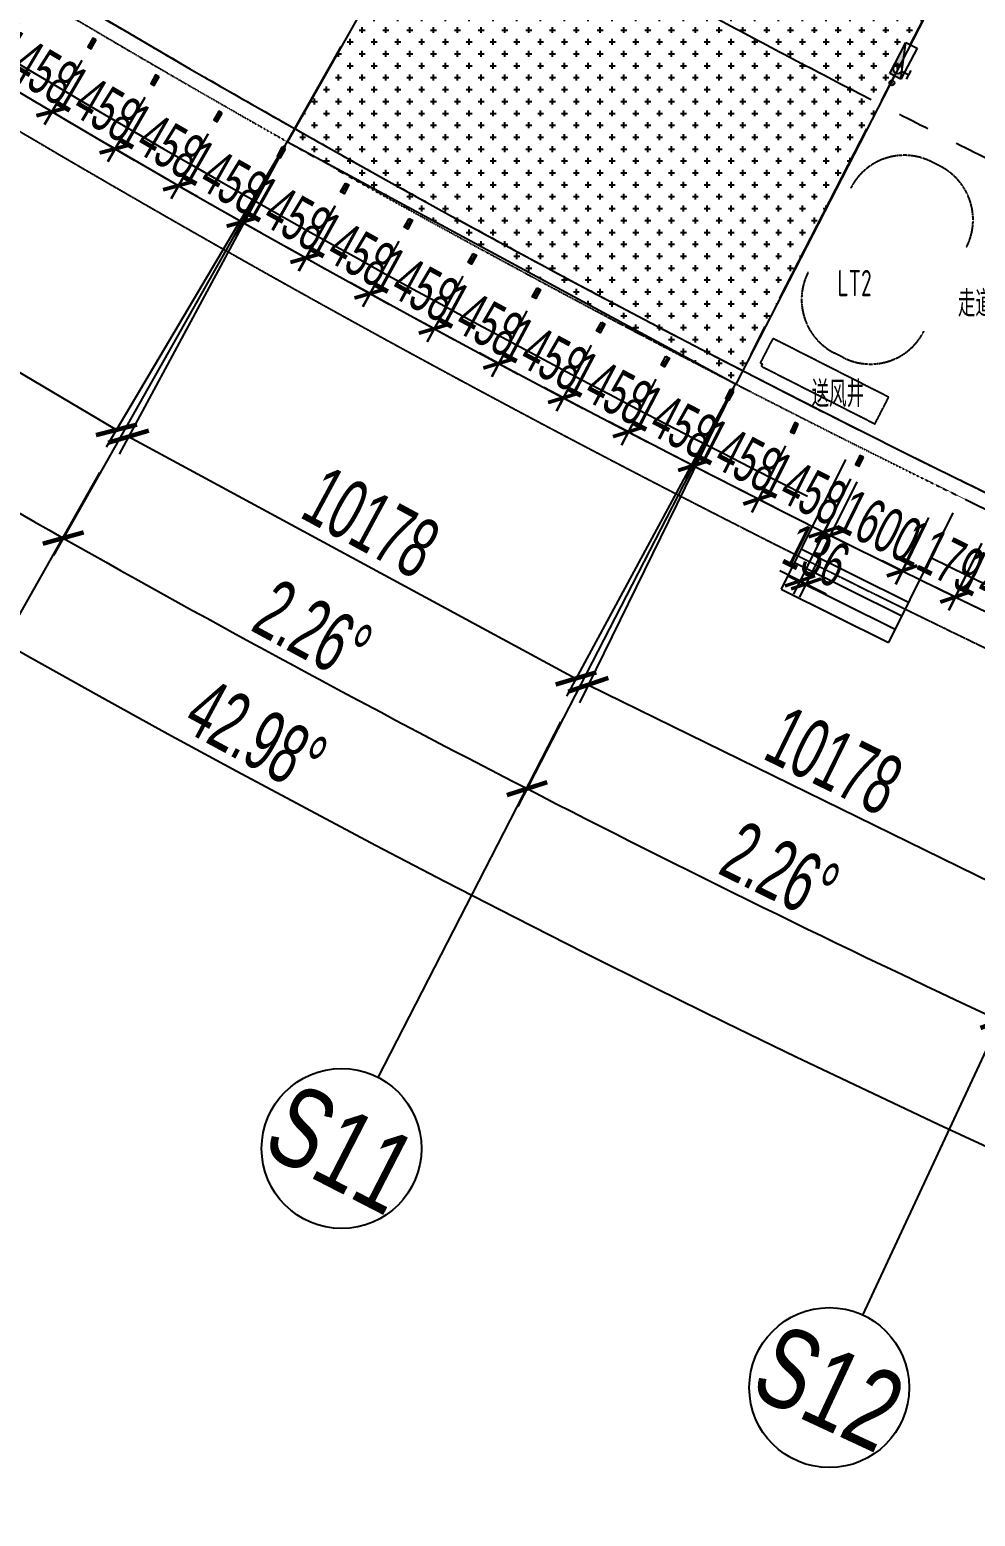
# Model space of a CAD drawing. Extents: x -668578 to 2331563, y -1202445 to 1620273.
# Drawn here: x 188765 to 207687, y 37965 to 67706 of the extents above; entities that cross this region are included whole.
import ezdxf
from ezdxf.enums import TextEntityAlignment as Align

# ---------------------------------------------------------------- set-up
doc = ezdxf.new("R2010")
doc.units = 0
for name, pattern in [('CENTER2', [28.575, 19.05, -3.175, 3.175, -3.175]), ('DASH', [0.35, 0.25, -0.1]), ('DOT2', [0.125, 0, -0.125])]:
    doc.linetypes.add(name, pattern=pattern)
doc.layers.get('0').update_dxf_attribs({"color": 8})
doc.layers.get('Defpoints').update_dxf_attribs({"color": 8})
for name, color, linetype in [('#标注', 8, 'Continuous'), ('#轴线', 8, 'CENTER2'), ('A-BEAM-PLAN-C', 8, 'Continuous'), ('A-DIMS-150', 8, 'Continuous'), ('A-FLOR-OTLN', 8, 'DOT2'), ('A-HATH', 8, 'Continuous'), ('A-STRS', 8, 'Continuous'), ('A-WIND-FRAM', 8, 'Continuous'), ('STAIR', 8, 'Continuous'), ('外轮廓', 8, 'Continuous'), ('建-文字', 8, 'Continuous'), ('水-消防-消火栓', 8, 'Continuous'), ('水-消防-消火栓-标识', 8, 'Continuous')]:
    doc.layers.add(name, color=color, linetype=linetype)
doc.layers.add('水-修改20240624', color=8, linetype='Continuous', plot=False)
doc.styles.add('JHZX', font='jrs.shx', dxfattribs={"width": 0.6, "bigfont": 'jhz.shx'})
doc.styles.add('XD2008', font='xd-hzs.shx', dxfattribs={"width": 0.7, "bigfont": 'xd-hztxt.shx'})
doc.dimstyles.new('JZBZ-300', dxfattribs={"dimscale": 300, "dimtxt": 3, "dimasz": 1.5, "dimexe": 1, "dimexo": 1, "dimgap": 0.5, "dimtad": 1, "dimdec": 0, "dimdsep": 46, "dimtxsty": 'JHZX', "dimblk1": 'ARCHTICK', "dimblk2": 'ARCHTICK', "dimsah": 1, "dimcen": 0, "dimclrd": 1, "dimclre": 1, "dimclrt": 2, "dimazin": 2, "dimtfac": 1, "dimtdec": 0, "dimtix": 1, "dimtmove": 0, "dimatfit": 3, "dimfxl": 0, "dimtolj": 1, "dimlwd": -1, "dimlwe": -1, "dimarcsym": 0})
doc.dimstyles.new('JZBZ-400', dxfattribs={"dimscale": 400, "dimtxt": 3, "dimasz": 1.5, "dimexe": 1, "dimexo": 1, "dimgap": 0.5, "dimtad": 1, "dimdec": 0, "dimdsep": 46, "dimtxsty": 'JHZX', "dimblk1": 'ARCHTICK', "dimblk2": 'ARCHTICK', "dimsah": 1, "dimcen": 0, "dimclrd": 1, "dimclre": 1, "dimclrt": 2, "dimazin": 2, "dimtfac": 1, "dimtdec": 0, "dimtix": 1, "dimtmove": 0, "dimatfit": 3, "dimfxl": 0, "dimtolj": 1, "dimlwd": -1, "dimlwe": -1, "dimarcsym": 0})

# ---------------------------------------------------------------- blocks, each defined once
blk = doc.blocks.new('_ARCHTICK')
at = {"color": 0, "linetype": 'ByBlock', "const_width": 0.15}
blk.add_lwpolyline([(-0.5, -0.5), (0.5, 0.5)], dxfattribs=at)
blk = doc.blocks.new('*D2939')
at = {"layer": '#标注', "ltscale": 300, "transparency": 16777216}
for p, q in [((-1773, -1481), (-9342, -7863)), ((165914, -92056), (164727, -101884))]:
    blk.add_line(p, q, dxfattribs=at)
blk.add_arc((197092, 166179), 269610, 220.13382, 263.11563, dxfattribs=at)
at = {"layer": 'Defpoints', "color": 0, "ltscale": 300, "transparency": 16777216}
for p in [(197092, 166179), (-1467, -1224), (40380, -53208), (165962, -91659)]:
    blk.add_point(p, dxfattribs=at)
at = {"layer": '#标注', "ltscale": 300, "transparency": 16777216, "xscale": 600, "yscale": 600, "zscale": 600}
for p, rotation in [((-9036, -7605), 130.1338192809485), ((164775, -101487), 353.1156299250187)]:
    blk.add_blockref('_ARCHTICK', p, dxfattribs=dict(at, rotation=rotation))
at = {"layer": '#标注', "ltscale": 300, "transparency": 16777216, "insert": (69342, -70334), "char_height": 1200, "attachment_point": 5, "rotation": 331.6247, "style": 'JHZX'}
blk.add_mtext('\\A1;42.98°', dxfattribs=at)
blk = doc.blocks.new('*D2931')
at = {"layer": '#标注', "ltscale": 300, "transparency": 16777216}
for p, q in [((60147, -54962), (56198, -61338)), ((68983, -60195), (65289, -66722))]:
    blk.add_line(p, q, dxfattribs=at)
blk.add_arc((197092, 166179), 267210, 238.23142, 240.49362, dxfattribs=at)
at = {"layer": 'Defpoints', "color": 0, "ltscale": 300, "transparency": 16777216}
for p in [(197092, 166179), (60357, -54622), (69180, -59847), (59411, -62830)]:
    blk.add_point(p, dxfattribs=at)
at = {"layer": '#标注', "ltscale": 300, "transparency": 16777216, "xscale": 600, "yscale": 600, "zscale": 600}
for p, rotation in [((56409, -60998), 148.2314223311197), ((65486, -66374), 330.4936231196922)]:
    blk.add_blockref('_ARCHTICK', p, dxfattribs=dict(at, rotation=rotation))
at = {"layer": '#标注', "ltscale": 300, "transparency": 16777216, "insert": (61328, -63043), "char_height": 1200, "attachment_point": 5, "rotation": 329.3625, "style": 'JHZX'}
blk.add_mtext('\\A1;2.26°', dxfattribs=at)
blk = doc.blocks.new('*D2932')
at = {"layer": '#标注', "ltscale": 300, "transparency": 16777216}
for p, q in [((68983, -60195), (65289, -66722)), ((78018, -65075), (74585, -71743))]:
    blk.add_line(p, q, dxfattribs=at)
blk.add_arc((197092, 166179), 267210, 240.49362, 242.75582, dxfattribs=at)
at = {"layer": 'Defpoints', "color": 0, "ltscale": 300, "transparency": 16777216}
for p in [(197092, 166179), (69180, -59847), (78201, -64720), (68558, -68086)]:
    blk.add_point(p, dxfattribs=at)
at = {"layer": '#标注', "ltscale": 300, "transparency": 16777216, "xscale": 600, "yscale": 600, "zscale": 600}
for p, rotation in [((65486, -66374), 150.4936231196918), ((74768, -71388), 332.755823859536)]:
    blk.add_blockref('_ARCHTICK', p, dxfattribs=dict(at, rotation=rotation))
at = {"layer": '#标注', "ltscale": 300, "transparency": 16777216, "insert": (70482, -68223), "char_height": 1200, "attachment_point": 5, "rotation": 331.6247, "style": 'JHZX'}
blk.add_mtext('\\A1;2.26°', dxfattribs=at)
blk = doc.blocks.new('*D2958')
at = {"layer": '#标注', "ltscale": 300, "transparency": 16777216}
for p, q in [((78018, -65075), (74585, -71743)), ((87239, -69595), (84071, -76394))]:
    blk.add_line(p, q, dxfattribs=at)
blk.add_arc((197092, 166179), 267210, 242.75582, 245.01802, dxfattribs=at)
at = {"layer": 'Defpoints', "color": 0, "ltscale": 300, "transparency": 16777216}
for p in [(197092, 166179), (78201, -64720), (87408, -69233), (77905, -72977)]:
    blk.add_point(p, dxfattribs=at)
at = {"layer": '#标注', "ltscale": 300, "transparency": 16777216, "xscale": 600, "yscale": 600, "zscale": 600}
for p, rotation in [((74768, -71388), 152.7558238595363), ((84240, -76031), 335.0180245994224)]:
    blk.add_blockref('_ARCHTICK', p, dxfattribs=dict(at, rotation=rotation))
at = {"layer": '#标注', "ltscale": 300, "transparency": 16777216, "insert": (79833, -73038), "char_height": 1200, "attachment_point": 5, "rotation": 333.8869, "style": 'JHZX'}
blk.add_mtext('\\A1;2.26°', dxfattribs=at)
blk = doc.blocks.new('*U2924')
at = {"linetype": 'ByBlock'}
blk.add_line((0, -20), (0, 0), dxfattribs=at)
blk.add_circle((0, -24), 4, dxfattribs=at)
at = {"color": 253, "linetype": 'ByBlock', "style": 'JHZX', "width": 0.75}
blk.add_attdef('AXES', text='', height=4, dxfattribs=at).set_placement((0, -24), align=Align.MIDDLE_CENTER)
blk = doc.blocks.new('*D3012')
at = {"layer": '#标注', "transparency": 16777216}
for p, q in [((-93343, -44426), (-96912, -50452)), ((-84586, -49613), (-88155, -55638)), ((-96708, -50107), (-87951, -55294))]:
    blk.add_line(p, q, dxfattribs=at)
at = {"layer": 'Defpoints', "color": 0, "transparency": 16777216}
for p in [(-93139, -44082), (-84382, -49269), (-87951, -55294)]:
    blk.add_point(p, dxfattribs=at)
at = {"layer": '#标注', "transparency": 16777216, "xscale": 600, "yscale": 600, "zscale": 600}
for p, rotation in [((-96708, -50107), 149.3625242491921), ((-87951, -55294), 329.3625242491921)]:
    blk.add_blockref('_ARCHTICK', p, dxfattribs=dict(at, rotation=rotation))
at = {"layer": '#标注', "transparency": 16777216, "insert": (-91922, -52012), "char_height": 1200, "attachment_point": 5, "rotation": 329.3625, "style": 'JHZX'}
blk.add_mtext('\\A1;10178', dxfattribs=at)
blk = doc.blocks.new('*D3013')
at = {"layer": '#标注', "transparency": 16777216}
for p, q in [((-84572, -49621), (-87900, -55782)), ((-75617, -54458), (-78945, -60619)), ((-87710, -55430), (-78755, -60267))]:
    blk.add_line(p, q, dxfattribs=at)
at = {"layer": 'Defpoints', "color": 0, "transparency": 16777216}
for p in [(-84382, -49269), (-75427, -54106), (-78755, -60267)]:
    blk.add_point(p, dxfattribs=at)
at = {"layer": '#标注', "transparency": 16777216, "xscale": 600, "yscale": 600, "zscale": 600}
for p, rotation in [((-87710, -55430), 151.6247224242016), ((-78755, -60267), 331.6247224242016)]:
    blk.add_blockref('_ARCHTICK', p, dxfattribs=dict(at, rotation=rotation))
at = {"layer": '#标注', "transparency": 16777216, "insert": (-82853, -57145), "char_height": 1200, "attachment_point": 5, "rotation": 331.6247, "style": 'JHZX'}
blk.add_mtext('\\A1;10178', dxfattribs=at)
blk = doc.blocks.new('*D3015')
at = {"layer": '#标注', "transparency": 16777216}
for p, q in [((-75603, -54465), (-78685, -60753)), ((-66464, -58945), (-69546, -65233)), ((-78509, -60394), (-69370, -64874))]:
    blk.add_line(p, q, dxfattribs=at)
at = {"layer": 'Defpoints', "color": 0, "transparency": 16777216}
for p in [(-75427, -54106), (-66288, -58586), (-69370, -64874)]:
    blk.add_point(p, dxfattribs=at)
at = {"layer": '#标注', "transparency": 16777216, "xscale": 600, "yscale": 600, "zscale": 600}
for p, rotation in [((-78509, -60394), 153.8869252948706), ((-69370, -64874), 333.8869252948707)]:
    blk.add_blockref('_ARCHTICK', p, dxfattribs=dict(at, rotation=rotation))
at = {"layer": '#标注', "transparency": 16777216, "insert": (-73588, -61915), "char_height": 1200, "attachment_point": 5, "rotation": 333.8869, "style": 'JHZX'}
blk.add_mtext('\\A1;10178', dxfattribs=at)
blk = doc.blocks.new('*D2697')
at = {"layer": '#标注', "color": 1, "ltscale": 300, "transparency": 16777216}
for p, q in [((188554, 67831), (187798, 66553)), ((187951, 66812), (187563, 67041)), ((189809, 67088), (189052, 65811)), ((187951, 66812), (189205, 66069)), ((189205, 66069), (189592, 65839))]:
    blk.add_line(p, q, dxfattribs=at)
at = {"layer": 'Defpoints', "color": 0, "ltscale": 300, "transparency": 16777216}
for p in [(188707, 68089), (189961, 67346), (189205, 66069)]:
    blk.add_point(p, dxfattribs=at)
at = {"layer": '#标注', "color": 1, "ltscale": 300, "transparency": 16777216, "xscale": 450, "yscale": 450, "zscale": 450}
for p, rotation in [((187951, 66812), 329.3625087566697), ((189205, 66069), 149.3625087566697)]:
    blk.add_blockref('_ARCHTICK', p, dxfattribs=dict(at, rotation=rotation))
at = {"layer": '#标注', "color": 2, "ltscale": 300, "transparency": 16777216, "insert": (188884, 66956), "char_height": 900, "attachment_point": 5, "rotation": 329.3625, "style": 'JHZX'}
blk.add_mtext('\\A1;1458', dxfattribs=at)
blk = doc.blocks.new('*D2698')
at = {"layer": '#标注', "color": 1, "ltscale": 300, "transparency": 16777216}
for p, q in [((189810, 67087), (189059, 65803)), ((191068, 66351), (190318, 65067)), ((189211, 66062), (188822, 66289)), ((189211, 66062), (190469, 65326)), ((190469, 65326), (190858, 65099))]:
    blk.add_line(p, q, dxfattribs=at)
at = {"layer": 'Defpoints', "color": 0, "ltscale": 300, "transparency": 16777216}
for p in [(189961, 67346), (191220, 66610), (190469, 65326)]:
    blk.add_point(p, dxfattribs=at)
at = {"layer": '#标注', "color": 1, "ltscale": 300, "transparency": 16777216, "xscale": 450, "yscale": 450, "zscale": 450}
for p, rotation in [((189211, 66062), 329.6856855513248), ((190469, 65326), 149.6856855513248)]:
    blk.add_blockref('_ARCHTICK', p, dxfattribs=dict(at, rotation=rotation))
at = {"layer": '#标注', "color": 2, "ltscale": 300, "transparency": 16777216, "insert": (190143, 66212), "char_height": 900, "attachment_point": 5, "rotation": 329.6857, "style": 'JHZX'}
blk.add_mtext('\\A1;1458', dxfattribs=at)
blk = doc.blocks.new('*D2699')
at = {"layer": '#标注', "color": 1, "ltscale": 300, "transparency": 16777216}
for p, q in [((191070, 66350), (190325, 65060)), ((190475, 65320), (190086, 65545)), ((192332, 65622), (191588, 64332)), ((190475, 65320), (191738, 64591)), ((191738, 64591), (192128, 64366))]:
    blk.add_line(p, q, dxfattribs=at)
at = {"layer": 'Defpoints', "color": 0, "ltscale": 300, "transparency": 16777216}
for p in [(191220, 66610), (192482, 65881), (191738, 64591)]:
    blk.add_point(p, dxfattribs=at)
at = {"layer": '#标注', "color": 1, "ltscale": 300, "transparency": 16777216, "xscale": 450, "yscale": 450, "zscale": 450}
for p, rotation in [((190475, 65320), 330.0088557770378), ((191738, 64591), 150.0088557770378)]:
    blk.add_blockref('_ARCHTICK', p, dxfattribs=dict(at, rotation=rotation))
at = {"layer": '#标注', "color": 2, "ltscale": 300, "transparency": 16777216, "insert": (191407, 65475), "char_height": 900, "attachment_point": 5, "rotation": 330.0089, "style": 'JHZX'}
blk.add_mtext('\\A1;1458', dxfattribs=at)
blk = doc.blocks.new('*D2700')
at = {"layer": '#标注', "color": 1, "ltscale": 300, "transparency": 16777216}
for p, q in [((192334, 65621), (191595, 64324)), ((193601, 64899), (192862, 63603)), ((191744, 64585), (191353, 64808)), ((191744, 64585), (193011, 63863)), ((193011, 63863), (193402, 63641))]:
    blk.add_line(p, q, dxfattribs=at)
at = {"layer": 'Defpoints', "color": 0, "ltscale": 300, "transparency": 16777216}
for p in [(192482, 65881), (193749, 65160), (193011, 63863)]:
    blk.add_point(p, dxfattribs=at)
at = {"layer": '#标注', "color": 1, "ltscale": 300, "transparency": 16777216, "xscale": 450, "yscale": 450, "zscale": 450}
for p, rotation in [((191744, 64585), 330.3320452441777), ((193011, 63863), 150.3320452441776)]:
    blk.add_blockref('_ARCHTICK', p, dxfattribs=dict(at, rotation=rotation))
at = {"layer": '#标注', "color": 2, "ltscale": 300, "transparency": 16777216, "insert": (192674, 64746), "char_height": 900, "attachment_point": 5, "rotation": 330.332, "style": 'JHZX'}
blk.add_mtext('\\A1;1458', dxfattribs=at)
blk = doc.blocks.new('*D2701')
at = {"layer": '#标注', "color": 1, "ltscale": 300, "transparency": 16777216}
for p, q in [((193602, 64898), (192870, 63596)), ((193017, 63857), (192625, 64078)), ((194873, 64184), (194140, 62881)), ((193017, 63857), (194287, 63143)), ((194287, 63143), (194680, 62922))]:
    blk.add_line(p, q, dxfattribs=at)
at = {"layer": 'Defpoints', "color": 0, "ltscale": 300, "transparency": 16777216}
for p in [(193749, 65160), (195020, 64445), (194287, 63143)]:
    blk.add_point(p, dxfattribs=at)
at = {"layer": '#标注', "color": 1, "ltscale": 300, "transparency": 16777216, "xscale": 450, "yscale": 450, "zscale": 450}
for p, rotation in [((193017, 63857), 330.6552270284147), ((194287, 63143), 150.6552270284148)]:
    blk.add_blockref('_ARCHTICK', p, dxfattribs=dict(at, rotation=rotation))
at = {"layer": '#标注', "color": 2, "ltscale": 300, "transparency": 16777216, "insert": (193946, 64023), "char_height": 900, "attachment_point": 5, "rotation": 330.6552, "style": 'JHZX'}
blk.add_mtext('\\A1;1458', dxfattribs=at)
blk = doc.blocks.new('*D2702')
at = {"layer": '#标注', "color": 1, "ltscale": 300, "transparency": 16777216}
for p, q in [((194874, 64183), (194148, 62874)), ((194294, 63136), (193900, 63355)), ((196149, 63476), (195423, 62167)), ((194294, 63136), (195568, 62429)), ((195568, 62429), (195962, 62211))]:
    blk.add_line(p, q, dxfattribs=at)
at = {"layer": 'Defpoints', "color": 0, "ltscale": 300, "transparency": 16777216}
for p in [(195020, 64445), (196295, 63738), (195568, 62429)]:
    blk.add_point(p, dxfattribs=at)
at = {"layer": '#标注', "color": 1, "ltscale": 300, "transparency": 16777216, "xscale": 450, "yscale": 450, "zscale": 450}
for p, rotation in [((194294, 63136), 330.9783905389833), ((195568, 62429), 150.9783905389833)]:
    blk.add_blockref('_ARCHTICK', p, dxfattribs=dict(at, rotation=rotation))
at = {"layer": '#标注', "color": 2, "ltscale": 300, "transparency": 16777216, "insert": (195222, 63307), "char_height": 900, "attachment_point": 5, "rotation": 330.9784, "style": 'JHZX'}
blk.add_mtext('\\A1;1458', dxfattribs=at)
blk = doc.blocks.new('*D2703')
at = {"layer": '#标注', "color": 1, "ltscale": 300, "transparency": 16777216}
for p, q in [((196151, 63475), (195432, 62163)), ((197429, 62775), (196711, 61463)), ((195576, 62426), (195182, 62642)), ((195576, 62426), (196855, 61726)), ((196855, 61726), (197250, 61510))]:
    blk.add_line(p, q, dxfattribs=at)
at = {"layer": 'Defpoints', "color": 0, "ltscale": 300, "transparency": 16777216}
for p in [(196295, 63738), (197573, 63038), (196855, 61726)]:
    blk.add_point(p, dxfattribs=at)
at = {"layer": '#标注', "color": 1, "ltscale": 300, "transparency": 16777216, "xscale": 450, "yscale": 450, "zscale": 450}
for p, rotation in [((195576, 62426), 331.3015691772966), ((196855, 61726), 151.3015691772966)]:
    blk.add_blockref('_ARCHTICK', p, dxfattribs=dict(at, rotation=rotation))
at = {"layer": '#标注', "color": 2, "ltscale": 300, "transparency": 16777216, "insert": (196504, 62602), "char_height": 900, "attachment_point": 5, "rotation": 331.3016, "style": 'JHZX'}
blk.add_mtext('\\A1;1458', dxfattribs=at)
blk = doc.blocks.new('*D2704')
at = {"layer": '#标注', "color": 1, "ltscale": 300, "transparency": 16777216}
for p, q in [((197431, 62774), (196721, 61460)), ((196863, 61724), (196467, 61938)), ((198713, 62082), (198003, 60767)), ((196863, 61724), (198146, 61031)), ((198146, 61031), (198542, 60817))]:
    blk.add_line(p, q, dxfattribs=at)
at = {"layer": 'Defpoints', "color": 0, "ltscale": 300, "transparency": 16777216}
for p in [(197573, 63038), (198856, 62345), (198146, 61031)]:
    blk.add_point(p, dxfattribs=at)
at = {"layer": '#标注', "color": 1, "ltscale": 300, "transparency": 16777216, "xscale": 450, "yscale": 450, "zscale": 450}
for p, rotation in [((196863, 61724), 331.6247374668321), ((198146, 61031), 151.624737466832)]:
    blk.add_blockref('_ARCHTICK', p, dxfattribs=dict(at, rotation=rotation))
at = {"layer": '#标注', "color": 2, "ltscale": 300, "transparency": 16777216, "insert": (197790, 61905), "char_height": 900, "attachment_point": 5, "rotation": 331.6247, "style": 'JHZX'}
blk.add_mtext('\\A1;1458', dxfattribs=at)
blk = doc.blocks.new('*D2705')
at = {"layer": '#标注', "color": 1, "ltscale": 300, "transparency": 16777216}
for p, q in [((198715, 62081), (198013, 60764)), ((200001, 61395), (199300, 60078)), ((198154, 61029), (197757, 61240)), ((198154, 61029), (199441, 60343)), ((199441, 60343), (199838, 60131))]:
    blk.add_line(p, q, dxfattribs=at)
at = {"layer": 'Defpoints', "color": 0, "ltscale": 300, "transparency": 16777216}
for p in [(198856, 62345), (200142, 61660), (199441, 60343)]:
    blk.add_point(p, dxfattribs=at)
at = {"layer": '#标注', "color": 1, "ltscale": 300, "transparency": 16777216, "xscale": 450, "yscale": 450, "zscale": 450}
for p, rotation in [((198154, 61029), 331.9479117945364), ((199441, 60343), 151.9479117945364)]:
    blk.add_blockref('_ARCHTICK', p, dxfattribs=dict(at, rotation=rotation))
at = {"layer": '#标注', "color": 2, "ltscale": 300, "transparency": 16777216, "insert": (199080, 61215), "char_height": 900, "attachment_point": 5, "rotation": 331.9479, "style": 'JHZX'}
blk.add_mtext('\\A1;1458', dxfattribs=at)
blk = doc.blocks.new('*D2706')
at = {"layer": '#标注', "color": 1, "ltscale": 300, "transparency": 16777216}
for p, q in [((200003, 61394), (199309, 60074)), ((201293, 60716), (200599, 59396)), ((199449, 60340), (199050, 60549)), ((199449, 60340), (200739, 59662)), ((200739, 59662), (201137, 59452))]:
    blk.add_line(p, q, dxfattribs=at)
at = {"layer": 'Defpoints', "color": 0, "ltscale": 300, "transparency": 16777216}
for p in [(200142, 61660), (201433, 60982), (200739, 59662)]:
    blk.add_point(p, dxfattribs=at)
at = {"layer": '#标注', "color": 1, "ltscale": 300, "transparency": 16777216, "xscale": 450, "yscale": 450, "zscale": 450}
for p, rotation in [((199449, 60340), 332.2710862718777), ((200739, 59662), 152.2710862718776)]:
    blk.add_blockref('_ARCHTICK', p, dxfattribs=dict(at, rotation=rotation))
at = {"layer": '#标注', "color": 2, "ltscale": 300, "transparency": 16777216, "insert": (200373, 60532), "char_height": 900, "attachment_point": 5, "rotation": 332.2711, "style": 'JHZX'}
blk.add_mtext('\\A1;1458', dxfattribs=at)
blk = doc.blocks.new('*D2707')
at = {"layer": '#标注', "color": 1, "ltscale": 300, "transparency": 16777216}
for p, q in [((201295, 60715), (200609, 59393)), ((200747, 59660), (200348, 59867)), ((202589, 60044), (201904, 58722)), ((200747, 59660), (202042, 58989)), ((202042, 58989), (202441, 58781))]:
    blk.add_line(p, q, dxfattribs=at)
at = {"layer": 'Defpoints', "color": 0, "ltscale": 300, "transparency": 16777216}
for p in [(201433, 60982), (202727, 60310), (202042, 58989)]:
    blk.add_point(p, dxfattribs=at)
at = {"layer": '#标注', "color": 1, "ltscale": 300, "transparency": 16777216, "xscale": 450, "yscale": 450, "zscale": 450}
for p, rotation in [((200747, 59660), 332.5943015325793), ((202042, 58989), 152.5943015325793)]:
    blk.add_blockref('_ARCHTICK', p, dxfattribs=dict(at, rotation=rotation))
at = {"layer": '#标注', "color": 2, "ltscale": 300, "transparency": 16777216, "insert": (201671, 59857), "char_height": 900, "attachment_point": 5, "rotation": 332.5943, "style": 'JHZX'}
blk.add_mtext('\\A1;1458', dxfattribs=at)
blk = doc.blocks.new('*D2708')
at = {"layer": '#标注', "color": 1, "ltscale": 300, "transparency": 16777216}
for p, q in [((202590, 60044), (201911, 58716)), ((202048, 58983), (201647, 59188)), ((203888, 59380), (203209, 58052)), ((202048, 58983), (203346, 58319)), ((203346, 58319), (203746, 58114))]:
    blk.add_line(p, q, dxfattribs=at)
at = {"layer": 'Defpoints', "color": 0, "ltscale": 300, "transparency": 16777216}
for p in [(202727, 60311), (204025, 59647), (203346, 58319)]:
    blk.add_point(p, dxfattribs=at)
at = {"layer": '#标注', "color": 1, "ltscale": 300, "transparency": 16777216, "xscale": 450, "yscale": 450, "zscale": 450}
for p, rotation in [((202048, 58983), 332.9114371927483), ((203346, 58319), 152.9114371927483)]:
    blk.add_blockref('_ARCHTICK', p, dxfattribs=dict(at, rotation=rotation))
at = {"layer": '#标注', "color": 2, "ltscale": 300, "transparency": 16777216, "insert": (202970, 59185), "char_height": 900, "attachment_point": 5, "rotation": 332.9114, "style": 'JHZX'}
blk.add_mtext('\\A1;1458', dxfattribs=at)
blk = doc.blocks.new('*D2709')
at = {"layer": '#标注', "color": 1, "ltscale": 300, "transparency": 16777216}
for p, q in [((203890, 59379), (203217, 58045)), ((205191, 58723), (204519, 57389)), ((203352, 58313), (202950, 58516)), ((203352, 58313), (204654, 57657)), ((204654, 57657), (205055, 57454))]:
    blk.add_line(p, q, dxfattribs=at)
at = {"layer": 'Defpoints', "color": 0, "ltscale": 300, "transparency": 16777216}
for p in [(204025, 59647), (205326, 58991), (204654, 57657)]:
    blk.add_point(p, dxfattribs=at)
at = {"layer": '#标注', "color": 1, "ltscale": 300, "transparency": 16777216, "xscale": 450, "yscale": 450, "zscale": 450}
for p, rotation in [((203352, 58313), 333.2405593772158), ((204654, 57657), 153.2405593772158)]:
    blk.add_blockref('_ARCHTICK', p, dxfattribs=dict(at, rotation=rotation))
at = {"layer": '#标注', "color": 2, "ltscale": 300, "transparency": 16777216, "insert": (204273, 58520), "char_height": 900, "attachment_point": 5, "rotation": 333.2406, "style": 'JHZX'}
blk.add_mtext('\\A1;1458', dxfattribs=at)
blk = doc.blocks.new('*D2710')
at = {"layer": '#标注', "color": 1, "ltscale": 300, "transparency": 16777216}
for p, q in [((205193, 58722), (204046, 56410)), ((205315, 58661), (204168, 56350)), ((204179, 56679), (203776, 56879)), ((204179, 56679), (204301, 56619)), ((204301, 56619), (204704, 56419))]:
    blk.add_line(p, q, dxfattribs=at)
at = {"layer": 'Defpoints', "color": 0, "ltscale": 300, "transparency": 16777216}
for p in [(205326, 58991), (205448, 58930), (204301, 56619)]:
    blk.add_point(p, dxfattribs=at)
at = {"layer": '#标注', "color": 1, "ltscale": 300, "transparency": 16777216, "xscale": 450, "yscale": 450, "zscale": 450}
for p, rotation in [((204179, 56679), 333.609675315693), ((204301, 56619), 153.609675315693)]:
    blk.add_blockref('_ARCHTICK', p, dxfattribs=dict(at, rotation=rotation))
at = {"layer": '#标注', "color": 2, "ltscale": 300, "transparency": 16777216, "insert": (204507, 57186), "char_height": 900, "attachment_point": 5, "rotation": 333.6097, "style": 'JHZX'}
blk.add_mtext('\\A1;136', dxfattribs=at)
blk = doc.blocks.new('*D2711')
at = {"layer": '#标注', "color": 1, "ltscale": 300, "transparency": 16777216}
for p, q in [((205315, 58661), (204651, 57324)), ((206748, 57950), (206084, 56613)), ((204784, 57593), (206217, 56881))]:
    blk.add_line(p, q, dxfattribs=at)
at = {"layer": 'Defpoints', "color": 0, "ltscale": 300, "transparency": 16777216}
for p in [(205448, 58930), (206881, 58219), (206217, 56881)]:
    blk.add_point(p, dxfattribs=at)
at = {"layer": '#标注', "color": 1, "ltscale": 300, "transparency": 16777216, "xscale": 450, "yscale": 450, "zscale": 450}
for p, rotation in [((204784, 57593), 153.5933027880843), ((206217, 56881), 333.5933027880843)]:
    blk.add_blockref('_ARCHTICK', p, dxfattribs=dict(at, rotation=rotation))
at = {"layer": '#标注', "color": 2, "ltscale": 300, "transparency": 16777216, "insert": (205768, 57775), "char_height": 900, "attachment_point": 5, "rotation": 333.5933, "style": 'JHZX'}
blk.add_mtext('\\A1;1600', dxfattribs=at)
blk = doc.blocks.new('*D2712')
at = {"layer": '#标注', "color": 1, "ltscale": 300, "transparency": 16777216}
for p, q in [((206749, 57949), (206094, 56610)), ((207809, 57431), (207153, 56091)), ((206226, 56879), (205822, 57077)), ((206226, 56879), (207285, 56361)), ((207285, 56361), (207689, 56163))]:
    blk.add_line(p, q, dxfattribs=at)
at = {"layer": 'Defpoints', "color": 0, "ltscale": 300, "transparency": 16777216}
for p in [(206881, 58219), (207941, 57700), (207285, 56361)]:
    blk.add_point(p, dxfattribs=at)
at = {"layer": '#标注', "color": 1, "ltscale": 300, "transparency": 16777216, "xscale": 450, "yscale": 450, "zscale": 450}
for p, rotation in [((206226, 56879), 333.9177670840003), ((207285, 56361), 153.9177670840002)]:
    blk.add_blockref('_ARCHTICK', p, dxfattribs=dict(at, rotation=rotation))
at = {"layer": '#标注', "color": 2, "ltscale": 300, "transparency": 16777216, "insert": (207019, 57159), "char_height": 900, "attachment_point": 5, "rotation": 333.9178, "style": 'JHZX'}
blk.add_mtext('\\A1;1179', dxfattribs=at)
blk = doc.blocks.new('*D2713')
at = {"layer": '#标注', "color": 1, "ltscale": 300, "transparency": 16777216}
for p, q in [((207810, 57430), (207161, 56086)), ((207291, 56356), (206886, 56552)), ((209123, 56796), (208474, 55452)), ((207291, 56356), (208604, 55722)), ((208604, 55722), (209009, 55526))]:
    blk.add_line(p, q, dxfattribs=at)
at = {"layer": 'Defpoints', "color": 0, "ltscale": 300, "transparency": 16777216}
for p in [(207941, 57700), (209253, 57066), (208604, 55722)]:
    blk.add_point(p, dxfattribs=at)
at = {"layer": '#标注', "color": 1, "ltscale": 300, "transparency": 16777216, "xscale": 450, "yscale": 450, "zscale": 450}
for p, rotation in [((207291, 56356), 334.2100871150894), ((208604, 55722), 154.2100871150894)]:
    blk.add_blockref('_ARCHTICK', p, dxfattribs=dict(at, rotation=rotation))
at = {"layer": '#标注', "color": 2, "ltscale": 300, "transparency": 16777216, "insert": (208209, 56580), "char_height": 900, "attachment_point": 5, "rotation": 334.2101, "style": 'JHZX'}
blk.add_mtext('\\A1;1458', dxfattribs=at)
blk = doc.blocks.new('幕墙分隔')
for p, q in [((-40, -100), (40, 100)), ((0, 100), (0, -100))]:
    blk.add_line(p, q)
blk.add_lwpolyline([(-40, 100), (40, 100), (40, -100), (-40, -100)], close=True)
blk = doc.blocks.new('A$C2C9543EE')
at = {"layer": 'A-DIMS-150'}
h = blk.add_hatch(dxfattribs=at)
h.set_pattern_fill('CROSS', color=8, scale=150)
h.set_pattern_definition([(0, (-1641300.24, -145898.36), (238.125, 238.125), [119.0625, -357.1875]), (90, (-1641240.7, -145957.89), (-238.125, 238.125), [119.0625, -357.1875])])
h.paths.add_polyline_path([(9185, 23467), (13212, 31286), (13769, 32399), (4938, 36675), (207, 28316)])
at = {"layer": '水-修改20240624'}
blk.add_lwpolyline([(9185, 23467), (13212, 31286), (13769, 32399), (4938, 36675), (207, 28316)], close=True, dxfattribs=at)
blk = doc.blocks.new('消火栓箱-111')
blk.add_hatch(color=256).paths.add_polyline_path([(-200, -54), (-200, -60, -0.414214), (-110, -150, -1), (-290, -150, -0.414214), (-200, -60), (-200, -54), (-350, 0), (-350, -250), (350, -250)])
for p, q in [((350, 0), (-350, 0)), ((-350, 0), (350, -250)), ((-350, 0), (-350, -250)), ((-300, 100), (-100, 100)), ((-200, -60), (-200, 100)), ((350, -250), (350, 0)), ((-350, -250), (350, -250))]:
    blk.add_line(p, q)
blk.add_circle((-200, -150), 90)
blk.add_point((-200, -150))
at = {"layer": '水-消防-消火栓'}
blk.add_arc((-350, 0), 700, 359.9687, 0, dxfattribs=at)
blk = doc.blocks.new('立管-R75-1')
at = {"linetype": 'Continuous'}
blk.add_circle((0, 0), 75, dxfattribs=at)
blk.add_point((0, 0), dxfattribs=at)
blk = doc.blocks.new('A$Caccc0cd0')
at = {"layer": '#标注'}
for p1, p2, picture, middle in [((-93139.5, -44082.1), (-84382.2, -49268.8), '*D3012', (-91921.8, -52012.4)), ((-84382.2, -49268.8), (-75427.1, -54105.9), '*D3013', (-82852.5, -57144.9)), ((-75427.1, -54105.9), (-66287.9, -58585.7), '*D3015', (-73587.6, -61915.4))]:
    dim = blk.add_aligned_dim(p1=p1, p2=p2, distance=-7002.8, dimstyle='JZBZ-400', override={"dimclrd": 256, "dimclre": 256, "dimclrt": 256}, dxfattribs=at)
    dim.commit()
    dim.dimension.update_dxf_attribs({"geometry": picture, "text_midpoint": middle})
blk = doc.blocks.new('DSGDFG')
at = {"layer": '#标注', "ltscale": 300}
blk.add_arc((197092.2, 166179.2), 257800, 220.136073, 263.11563, dxfattribs=at)
at = {"layer": '#轴线', "ltscale": 200}
for p, q in [((69174.5, -59855.8), (103759.5, 1257.2)), ((110342.2, -2298.4), (78196.4, -64728.8))]:
    blk.add_line(p, q, dxfattribs=at)
for radius in [228400, 236200, 244000, 251800, 257800]:
    blk.add_arc((197092.2, 166179.2), radius, 218.438892, 265.140584, dxfattribs=at)
at = {"layer": '#标注', "ltscale": 300}
blk.add_blockref('A$Caccc0cd0', (154502.6, -8915.6), dxfattribs=at)
at = {"layer": '#标注', "linetype": 'ByBlock'}
for p, xscale, yscale, rotation, values in [((66217.4, -65064.7), 399.9999999999999, 399.9999999999999, 330.5227586429251, {'AXES': 'S10'}), ((75446.7, -70050.2), 400, 400, 332.7848405729493, {'AXES': 'S11'}), ((84865.6, -74667.5), 399.9999999999999, 399.9999999999999, 335.0469225029738, {'AXES': 'S12'})]:
    blk.add_blockref('*U2924', p, dxfattribs=dict(at, xscale=xscale, yscale=yscale, rotation=rotation)).add_auto_attribs(values)
at = {"layer": '#标注', "ltscale": 300}
for base, p1, p2, picture, middle in [((40379.7, -53208.3), (-1467, -1223.5), (165961.7, -91658.5), '*D2939', (69341.6, -70334.5)), ((59410.7, -62829.8), (60357.4, -54621.7), (69179.6, -59846.8), '*D2931', (61328.4, -63042.5)), ((68557.6, -68086), (69179.6, -59846.8), (78201.1, -64719.7), '*D2932', (70482.1, -68222.8)), ((77904.8, -72977), (78201.1, -64719.7), (87407.9, -69232.7), '*D2958', (79833.3, -73037.8))]:
    dim = blk.add_angular_dim_3p(base=base, center=(197092.1, 166179.2), p1=p1, p2=p2, dimstyle='JZBZ-400', override={"dimclrd": 256, "dimclre": 256, "dimclrt": 256}, dxfattribs=at)
    dim.commit()
    dim.dimension.update_dxf_attribs({"geometry": picture, "text_midpoint": middle})
blk = doc.blocks.new('HJGHJ')
at = {"layer": '#标注', "ltscale": 300}
for p1, p2, distance, picture, middle in [((188707.1, 68088.9), (189961.4, 67346), -1484.5, '*D2697', (188883.5, 66956.4)), ((189961.4, 67346), (191219.9, 66610.2), -1487, '*D2698', (190142.9, 66212.3)), ((191219.9, 66610.2), (192482.4, 65881.5), -1489.5, '*D2699', (191406.5, 65475.4)), ((192482.5, 65881.5), (193749.3, 65159.8), -1492, '*D2700', (192674.3, 64745.6)), ((193749.3, 65159.8), (195019.9, 64445.5), -1494.6, '*D2701', (193946.2, 64022.9)), ((195019.9, 64445.5), (196294.6, 63738.3), -1497.1, '*D2702', (195222, 63307.5)), ((196294.6, 63738.3), (197573.3, 63038.3), -1495.9, '*D2703', (196503.7, 62602.4)), ((197573.3, 63038.3), (198855.9, 62345.5), -1494, '*D2704', (197789.8, 61905.3)), ((198855.9, 62345.5), (200142.5, 61659.9), -1492.2, '*D2705', (199079.6, 61215.3)), ((200142.5, 61659.9), (201432.8, 60981.6), -1491.2, '*D2706', (200373, 60531.9)), ((201432.8, 60981.6), (202727.2, 60310.5), -1489.1, '*D2707', (201670.8, 59856.8)), ((202727, 60310.8), (204024.7, 59647), -1491.6, '*D2708', (202969.9, 59185.1)), ((204024.7, 59647), (205326.4, 58990.7), -1494.1, '*D2709', (204273, 58520.5)), ((205326.4, 58990.7), (205448.3, 58930.2), -2580.6, '*D2710', (204507, 57186.3)), ((205448.3, 58930.2), (206881.4, 58218.6), -1493, '*D2711', (205767.7, 57774.5)), ((206881.4, 58218.6), (207940.7, 57700), -1491.1, '*D2712', (207019.3, 57159)), ((207940.7, 57700), (209253.3, 57065.8), -1492.2, '*D2713', (208208.8, 56579.6))]:
    dim = blk.add_aligned_dim(p1=p1, p2=p2, distance=distance, dimstyle='JZBZ-300', dxfattribs=at)
    dim.commit()
    dim.dimension.update_dxf_attribs({"geometry": picture, "text_midpoint": middle})

msp = doc.modelspace()

# ---------------------------------------------------------------- linework, layer by layer
at = {"layer": 'A-BEAM-PLAN-C', "linetype": 'DASH'}
msp.add_lwpolyline([(203384.1, 61040.8), (203428.5, 61017.9), (203405.7, 60973.6), (205680, 59820.2), (205954.7, 60353.6), (203635.9, 61529.9)], close=True, dxfattribs=at)
at = {"layer": 'A-FLOR-OTLN'}
msp.add_lwpolyline([(144723.5, 144904.2), (123725.4, 127200.9, 0.4137557), (123453.2, 124033.1, 0.1896725), (289602.9, 33911, 0.4147861), (292110.8, 35874.5), (301329.9, 112232.2, 0.3799313), (283898, 137386.1, 0.2364517)], format="xyb", dxfattribs=at)
at = {"layer": 'A-HATH'}
for points in [[(169526.9, 79476.4, 0.0392802), (204330.2, 58371.9)], [(206795.9, 57146.4, 0.0504288), (255739.6, 38991.5)]]:
    msp.add_lwpolyline(points, format="xyb", dxfattribs=at)
at = {"layer": 'A-STRS'}
for p, q in [((205090.5, 59108.9), (203801.5, 56511.2)), ((207240.4, 58042.2), (205951.4, 55444.4)), ((204201.5, 57317.4), (206351.4, 56250.6)), ((204068.2, 57048.6), (206218.1, 55981.9)), ((203801.5, 56511.2), (205951.4, 55444.4)), ((203934.8, 56779.9), (206084.7, 55713.1))]:
    msp.add_line(p, q, dxfattribs=at)
at = {"layer": 'STAIR', "color": 9, "linetype": 'DASH'}
for p, q in [((206984.9, 64974.2), (206806.4, 65064.5)), ((205047.8, 61146.4), (204869.4, 61236.7))]:
    msp.add_line(p, q, dxfattribs=at)
for points in [[(205193.9, 64535.6, -0.4142136), (206806.4, 65064.5)], [(207513.8, 63361.6, 0.4142136), (206984.9, 64974.2)], [(204340.5, 62849.2, 0.4142136), (204869.4, 61236.7)], [(206660.4, 61675.3, -0.4142136), (205047.8, 61146.4)]]:
    msp.add_lwpolyline(points, format="xyb", dxfattribs=at)
at = {"layer": '外轮廓', "color": 3, "linetype": 'DASH', "ltscale": 5}
msp.add_lwpolyline([(247962, 95189.5, -0.0557711), (206693.7, 116160.7, 0.0893479), (198834.6, 119514.7), (198303.9, 119636.3, -0.1125361), (188734.2, 124250.3, -0.0289167), (170483.8, 140623, 0.4135318), (166811.2, 140640.7), (136046.8, 110241.2, 0.4147813), (136028.4, 106560.7, 0.1704917), (291409.1, 31179.3, 0.412564), (294285.9, 33450.8), (303762.3, 111938.5, 1.1742183), (253463.5, 109937.5, 1.1742183)], format="xyb", dxfattribs=at)

# ---------------------------------------------------------------- block references
at = {"layer": '#标注'}
for name, p in [('DSGDFG', (123948.9, 123910)), ('HJGHJ', (0, 0))]:
    msp.add_blockref(name, p, dxfattribs=at)
at = {"layer": 'A-DIMS-150'}
msp.add_blockref('A$C2C9543EE', (193714.5, 37148.5), dxfattribs=at)
at = {"layer": 'A-WIND-FRAM', "xscale": -1}
for p, rotation in [((190010.6, 67433), 330.5536793110275), ((191269.1, 66697.2), 330.5536793110275), ((192531.7, 65968.5), 330.5536793110275), ((193798.4, 65246.9), 330.553887600918), ((202772.7, 60399.7), 332.8178394448198), ((204066.9, 59737.7), 335.0780808747944), ((205368.5, 59081.4), 335.0780808747944)]:
    msp.add_blockref('幕墙分隔', p, dxfattribs=dict(at, rotation=rotation))
at = {"layer": 'A-WIND-FRAM', "rotation": 330.4335668440872}
for p in [(195069.2, 64532.5), (196344, 63825.3), (197622.7, 63125.2), (198905.3, 62432.4), (200191.8, 61746.9), (201482.2, 61068.6)]:
    msp.add_blockref('幕墙分隔', p, dxfattribs=at)
at = {"layer": '水-消防-消火栓', "xscale": -1, "rotation": 242.4906512869323}
msp.add_blockref('消火栓箱-111', (206359.2, 67027.2), dxfattribs=at)
at = {"layer": '水-消防-消火栓-标识', "xscale": 0.6666666665114465, "yscale": 0.6666666665114465, "zscale": 0.6666666665114465, "rotation": 330.1818977493421}
msp.add_blockref('立管-R75-1', (206017.3, 66641.4), dxfattribs=at)

# ---------------------------------------------------------------- texts
at = {"layer": '建-文字', "style": 'XD2008', "width": 0.7}
for s, p in [('LT2', (204928, 62375.3)), ('送风井', (204411.4, 60156))]:
    msp.add_text(s, height=525, dxfattribs=at).set_placement(p)
at = {"layer": '建-文字', "insert": (207338.2, 62487.5), "char_height": 525, "width": 6502.374, "attachment_point": 1, "style": 'XD2008'}
msp.add_mtext('走道', dxfattribs=at)

doc.saveas('drawing.dxf')
